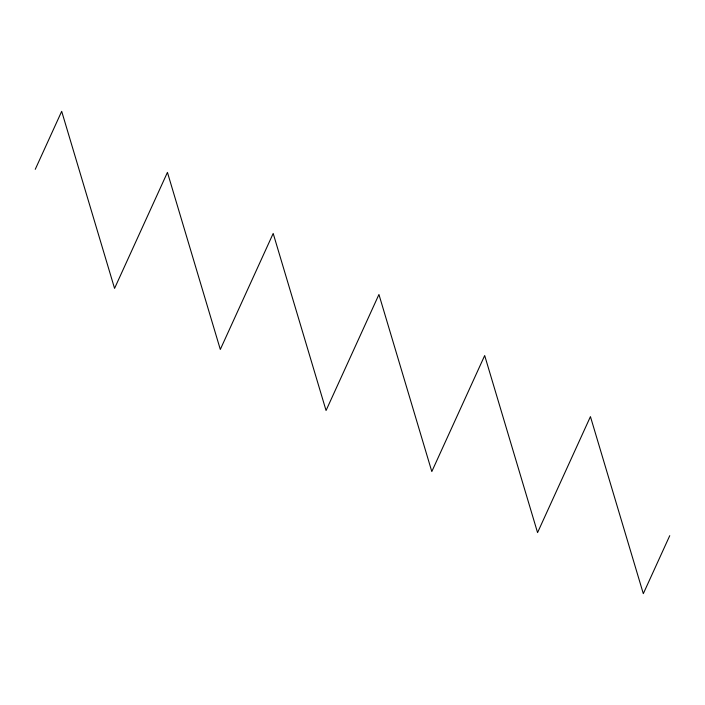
<?xml version="1.0" encoding="UTF-8"?>
<svg xmlns="http://www.w3.org/2000/svg" width="705" height="705" viewBox="0 0 705 705"><rect width="100%" height="100%" fill="white"/><g stroke="black" fill="none" stroke-linecap="round" stroke-linejoin="round"><path stroke-width="1.06" d="M35.25 169.332L61.688 111.337L114.562 288.389L167.438 172.39L220.312 349.451L273.188 233.443L326.062 410.504L378.938 294.496L431.812 471.557L484.688 355.549L537.562 532.61L590.438 416.611L643.312 593.663L669.75 535.668"/></g></svg>
